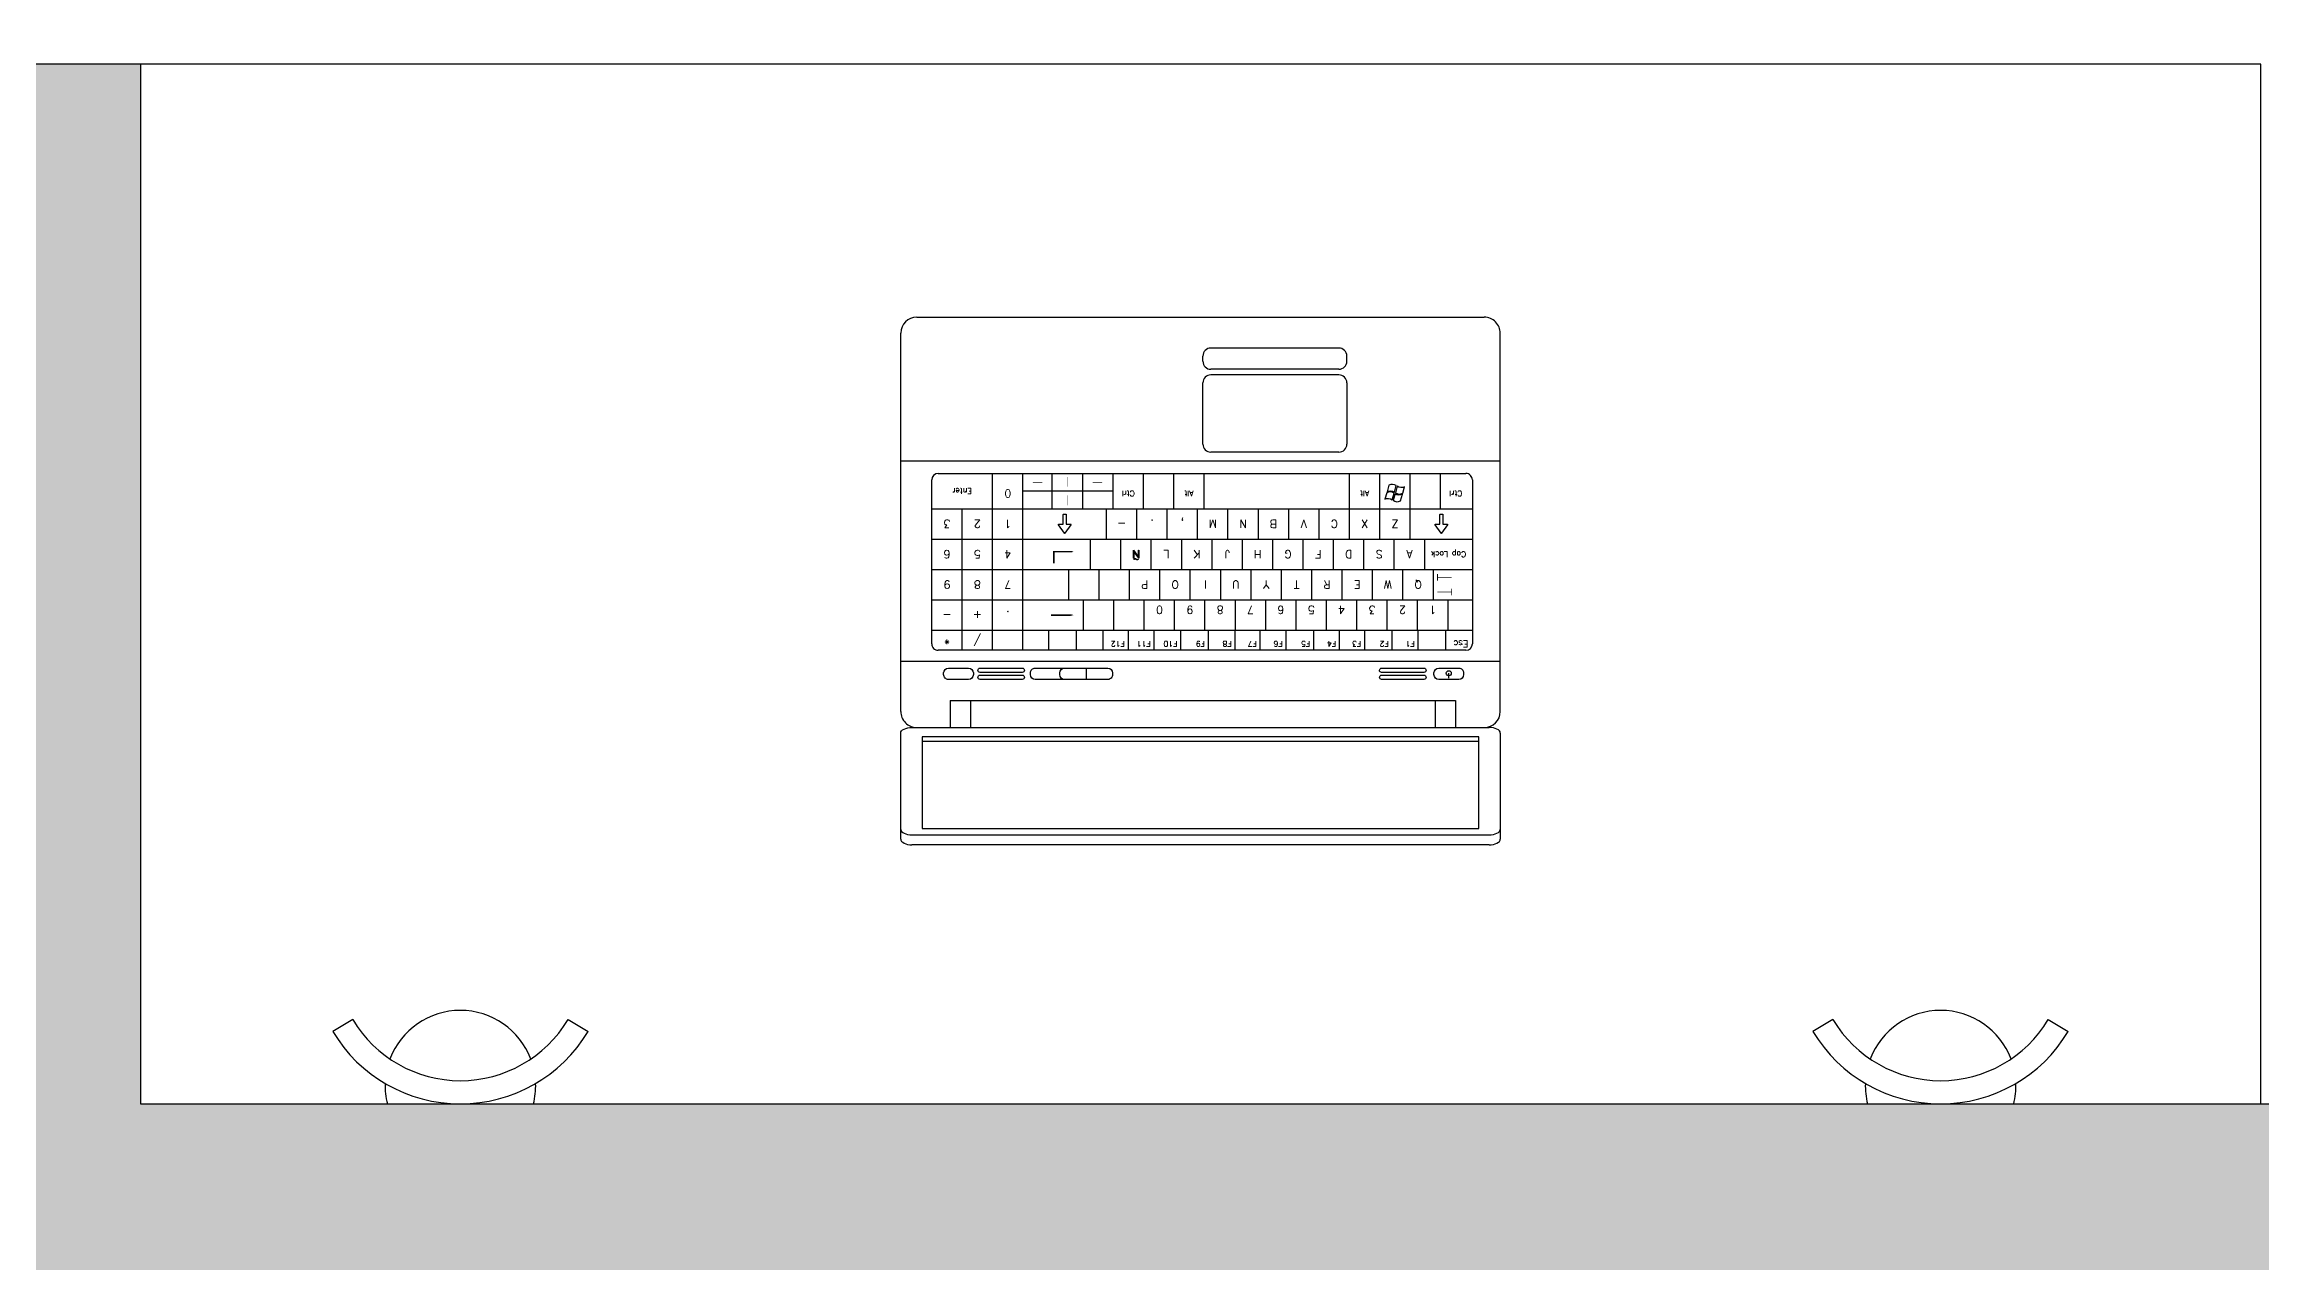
# Model space of a CAD drawing. Header units: millimetres. Extents: x 1263.84 to 1272.37, y 42.4 to 50.87.
# Drawn here: x 1266.971 to 1268.356, y 47.244 to 48.005 of the extents above; entities that cross this region are included whole.
import ezdxf
from ezdxf.enums import TextEntityAlignment as Align

# ---------------------------------------------------------------- set-up
doc = ezdxf.new("R2010")
doc.units = ezdxf.units.MM
doc.layers.add('ARREDI attrezzature - furniture', color=175, linetype='Continuous')
doc.layers.add('MURATURA sezioni - wall sections', color=7, linetype='Continuous')
doc.layers.add('MURATURA tratteggi - hatch walls', color=7, linetype='Continuous', lineweight=40, true_color=0xa8a8a8)
doc.styles.add('Romand', font='romand.shx', dxfattribs={"bigfont": '@extfont2.shx'})

# ---------------------------------------------------------------- blocks, each defined once
blk = doc.blocks.new('computer hj63aw24')
at = {"layer": 'ARREDI attrezzature - furniture', "linetype": 'ByBlock'}
for p, q in [((0.7128840086419359, -6.541355278106153), (0.4763840086419577, -6.541355278106153)), ((0.556324484930542, -6.541355278106096), (0.5563244849307694, -6.915987498086508)), ((0.681594043905875, -6.541355278106096), (0.681594043905875, -6.915987498086508)), ((0.4663840086419668, -6.905987498086802), (0.4663840086419668, -6.551355278106314)), ((0.564095742807126, -6.892599501311054), (0.564095742807126, -6.562766361280922)), ((0.5680957428070315, -6.558766361280959), (0.6705957428069951, -6.558766361281073)), ((0.5860957428072879, -6.896599501310902), (0.5860957428070606, -6.558766361281073)), ((0.605095742807066, -6.896599501311016), (0.6050957428069523, -6.558766361281073)), ((0.6240957428070715, -6.896599501311016), (0.6240957428069578, -6.558766361281073)), ((0.6430957428070769, -6.896599501311016), (0.6430957428070769, -6.558766361281073)), ((0.6620957428070824, -6.896599501311016), (0.6620957428070824, -6.558766361281073)), ((0.6745957428071279, -6.562766361280978), (0.6745957428072415, -6.892599501311054)), ((0.5860957428070606, -6.578639979850891), (0.564095742807126, -6.578639979850834)), ((0.6620957428070824, -6.574011101531198), (0.6430957428070769, -6.574011101531198)), ((0.6745957428071279, -6.575439318895519), (0.6620957428070824, -6.575439318895462)), ((0.6920948089494914, -6.573506452811785), (0.6889885802230538, -6.573506452811728)), ((0.7060880920677164, -6.885121073349296), (0.7060880920677164, -6.569271339443731)), ((0.7060880920677164, -6.569271339443731), (0.7228840086419268, -6.569271339443844)), ((0.6240957428070715, -6.588575097619582), (0.605095742807066, -6.588575097619469)), ((0.6430957428070769, -6.583175671124081), (0.6240957428070715, -6.583175671124195)), ((0.7060880920677164, -6.582065096997326), (0.7228840086419268, -6.582065096997269)), ((0.5860957428069469, -6.5976222686715), (0.564095742807126, -6.597622268671444)), ((0.605095742807066, -6.597622268671444), (0.5860957428069469, -6.5976222686715)), ((0.6430957428070769, -6.602157959944236), (0.6240957428070715, -6.602157959944236)), ((0.6620957428070824, -6.592993390351808), (0.6430957428070769, -6.592993390351694)), ((0.6745957428071279, -6.592621566644198), (0.6620957428070824, -6.592621566644141)), ((0.5860957428070606, -6.616604557491996), (0.564095742807126, -6.616604557491939)), ((0.605095742807066, -6.616604557491996), (0.5860957428070606, -6.616604557491996)), ((0.6240957428070715, -6.607557386440078), (0.605095742807066, -6.607557386440078)), ((0.6620957428070824, -6.611975679171849), (0.6430957428070769, -6.611975679171849)), ((0.6745957428071279, -6.608821968036068), (0.6620957428070824, -6.608821968036011)), ((0.6240957428070715, -6.626539675260744), (0.605095742807066, -6.626539675260688)), ((0.6430957428069632, -6.621140248764846), (0.6240957428070715, -6.621140248764846)), ((0.6620957428070824, -6.630957967992458), (0.6430957428070769, -6.630957967992458)), ((0.6745957428071279, -6.626004207847984), (0.6620957428070824, -6.626004207848041)), ((0.4856416623998712, -6.642203542674565), (0.4856416623998712, -6.722203542674436)), ((0.4939384303196448, -6.637203542674399), (0.4906416623999803, -6.637203542674456)), ((0.4989384303195266, -6.642203542674565), (0.4989384303195266, -6.722203542674492)), ((0.502437578974309, -6.642203542674565), (0.502437578974309, -6.722203542674492)), ((0.5074375789744181, -6.637203542674456), (0.5457258448092261, -6.637203542674399)), ((0.5507258448093353, -6.642203542674508), (0.5507258448093353, -6.722203542674436)), ((0.5860957428070606, -6.635586846312037), (0.564095742807126, -6.635586846312094)), ((0.605095742807066, -6.63558684631198), (0.5860957428070606, -6.635586846312037)), ((0.6240957428070715, -6.645521964080729), (0.6050957428069523, -6.645521964080729)), ((0.6430957428070769, -6.640122537584887), (0.6240957428070715, -6.640122537584887)), ((0.6745957428071279, -6.641713686061507), (0.6620957428070824, -6.641713686061451)), ((0.605095742807066, -6.654569135132647), (0.5860957428070606, -6.654569135132647)), ((0.6430957428070769, -6.659104826405439), (0.6240957428070715, -6.659104826405382)), ((0.6620957428070824, -6.649940256812499), (0.6430957428069632, -6.649940256812499)), ((0.6745957428071279, -6.657914087453378), (0.6620957428069687, -6.657914087453321)), ((0.605095742807066, -6.673551423952688), (0.5860957428070606, -6.673551423952802)), ((0.6240957428070715, -6.664504252901281), (0.605095742807066, -6.664504252901224)), ((0.6620957428070824, -6.668922545633109), (0.6430957428070769, -6.668922545632995)), ((0.6745957428071279, -6.675096335202511), (0.6620957428069687, -6.675096335202454)), ((0.6240957428070715, -6.683486541721379), (0.605095742807066, -6.683486541721379)), ((0.6430957428070769, -6.678087115225992), (0.6240957428070715, -6.678087115226049)), ((0.6620957428070824, -6.687904834453605), (0.6430957428070769, -6.687904834453605)), ((0.605095742807066, -6.692533712773184), (0.5860957428070606, -6.692533712773297)), ((0.6240957428070715, -6.702468830542045), (0.605095742807066, -6.702468830541989)), ((0.6430957428070769, -6.697069404046204), (0.6240957428070715, -6.697069404046147)), ((0.6745957428071279, -6.691296736594381), (0.6620957428070824, -6.691296736594325)), ((0.605095742807066, -6.711516001593793), (0.5860957428070606, -6.711516001593793)), ((0.6430957428070769, -6.716051692866642), (0.6240957428071852, -6.716051692866699)), ((0.6620957428070824, -6.706887123273759), (0.6430957428070769, -6.706887123273759)), ((0.6745957428071279, -6.707006214807791), (0.6620957428070824, -6.707006214807734)), ((0.4939384303196448, -6.727203542674147), (0.4906416623999803, -6.727203542674147)), ((0.5457258448092261, -6.72720354267409), (0.5074375789744181, -6.72720354267409)), ((0.5860957428070606, -6.726365857956864), (0.564095742807126, -6.726365857956921)), ((0.605095742807066, -6.730498290413948), (0.5860957428070606, -6.730498290413948)), ((0.6240957428070715, -6.721451119362541), (0.605095742807066, -6.721451119362541)), ((0.6620957428070824, -6.725869412094255), (0.6430957428070769, -6.725869412094255)), ((0.6745957428071279, -6.723697539378065), (0.6620957428070824, -6.723697539378122)), ((0.6240957428070715, -6.740433408182582), (0.605095742807066, -6.740433408182582)), ((0.6430957428070769, -6.73503398168674), (0.6240957428070715, -6.735033981686684)), ((0.6620957428070824, -6.74485170091441), (0.6430957428070769, -6.744851700914296)), ((0.6745957428071279, -6.74087977918964), (0.6620957428070824, -6.740879779189584)), ((0.5860957428071742, -6.745348146777417), (0.564095742807126, -6.745348146777417)), ((0.605095742807066, -6.749480579234557), (0.5860957428070606, -6.749480579234444)), ((0.6430957428070769, -6.754016270507293), (0.6240957428070715, -6.75401627050735)), ((0.6745957428071279, -6.75757110376037), (0.6620957428070824, -6.757571103760313)), ((0.5860957428070606, -6.764330435597969), (0.564095742807126, -6.764330435598083)), ((0.605095742807066, -6.768462868054485), (0.5860957428071742, -6.768462868054598)), ((0.6240957428070715, -6.759415697003192), (0.605095742807066, -6.759415697003192)), ((0.6620957428070824, -6.763833989734906), (0.6430957428070769, -6.763833989734906)), ((0.5860957428070606, -6.783312724418181), (0.564095742807126, -6.783312724418124)), ((0.5750957428070933, -6.783312724418067), (0.5750957428070933, -6.839599501311227)), ((0.6240957428070715, -6.778397985823233), (0.605095742807066, -6.778397985823347)), ((0.6430957428070769, -6.772998559327903), (0.6240957428070715, -6.772998559327846)), ((0.6620957428070824, -6.782816278554947), (0.6430957428070769, -6.78281627855506)), ((0.6745957428071279, -6.77377150515224), (0.6620957428070824, -6.77377150515224)), ((0.605095742807066, -6.787445156875094), (0.5860957428071742, -6.787445156875094)), ((0.6240957428070715, -6.797380274643842), (0.6050957428071797, -6.797380274643842)), ((0.6430957428071906, -6.791980848148), (0.6240957428070715, -6.791980848148)), ((0.6745957428071279, -6.789480991302867), (0.6620957428070824, -6.78948099130281)), ((0.6928533355113586, -6.799879288329066), (0.6857538128393799, -6.799879288329123)), ((0.5860957428070606, -6.80229501323862), (0.564095742807126, -6.802295013238734)), ((0.6430957428070769, -6.810963136968439), (0.6240957428070715, -6.810963136968496)), ((0.6620957428070824, -6.801798567375556), (0.6430957428070769, -6.801798567375613)), ((0.6745957428071279, -6.806172307935924), (0.6620957428070824, -6.806172307935924)), ((0.5860957428070606, -6.821277302058718), (0.564095742807126, -6.821277302058775)), ((0.6745957428071279, -6.823354555685057), (0.6620957428070824, -6.823354555685)), ((0.6745957428071279, -6.83959950131117), (0.564095742807126, -6.839599501311227)), ((0.6745957428071279, -6.858599501311005), (0.564095742807126, -6.858599501311062)), ((0.6745957428071279, -6.877599501311124), (0.5860957428070606, -6.877599501311238)), ((0.7060880920678301, -6.872327315795701), (0.7228840086419268, -6.872327315795701)), ((0.6705957428069951, -6.896599501310959), (0.5680957428070315, -6.896599501310959)), ((0.7060880920677164, -6.885121073349296), (0.7228840086419268, -6.885121073349239)), ((0.7128840086419359, -6.915987498086452), (0.4763840086419577, -6.915987498086565))]:
    blk.add_line(p, q, dxfattribs=at)
for points in [[(0.7228840086419268, -6.908987498086447), (0.7228840086418131, -6.548355278106158)], [(0.7263840086419577, -6.541355278106096), (0.7927472931613693, -6.541355278106039)], [(0.7900835750480155, -6.90898749808639), (0.7900835750480155, -6.548355278106101)], [(0.7962472931612865, -6.548355278106158), (0.7962472931614002, -6.90898749808639)], [(0.7314001119244722, -6.902561721050517), (0.7314001119244722, -6.554781055142143)], [(0.7927472931613693, -6.915987498086508), (0.7263840086419577, -6.915987498086508)]]:
    blk.add_lwpolyline(points, dxfattribs=at)
for points in [[(0.6928533355113586, -6.567226954593593), (0.692853335511245, -6.579785951029919, -0.414213562373095), (0.6898533355112022, -6.582785951029564), (0.6887538128393089, -6.582785951029621, -0.414213562373095), (0.6857538128393799, -6.579785951029919), (0.6857538128393799, -6.567226954593536, -0.414213562373095), (0.6887538128391952, -6.56422695459338), (0.6898533355112022, -6.56422695459338, -0.414213562373095)], [(0.6884387786313937, -6.589100155158178), (0.6884387786313937, -6.61547424865978, -0.414213562373095), (0.6870962957353868, -6.616816731555957), (0.6870962957353868, -6.616816731555957, -0.414213562373095), (0.6857538128393799, -6.615474248659666), (0.6857538128393799, -6.589100155158178, -0.4142135623730955), (0.6870962957353868, -6.587757672262001), (0.6870962957353868, -6.587757672262001, -0.414213562373095)], [(0.6928533355113586, -6.589100155158178), (0.6928533355113586, -6.61547424865978, -0.414213562373095), (0.6915108526151243, -6.616816731555957), (0.6915108526151243, -6.616816731555957, -0.414213562373095), (0.6901683697191174, -6.615474248659666), (0.6901683697191174, -6.589100155158121, -0.4142135623730955), (0.6915108526151243, -6.587757672261887), (0.6915108526151243, -6.587757672261887, -0.414213562373095)], [(0.6928533355114723, -6.786604880480752), (0.6928533355113586, -6.831970018522554, -0.414213562373095), (0.6898533355112022, -6.834970018522711), (0.6887538128393089, -6.834970018522711, -0.414213562373095), (0.6857538128394935, -6.831970018522611), (0.6857538128393799, -6.786604880480809, -0.414213562373095), (0.6887538128393089, -6.783604880481164), (0.6898533355112022, -6.783604880481107, -0.414213562373095)], [(0.6884387786313937, -6.84004401722558), (0.6884387786313937, -6.866418110727011, -0.414213562373095), (0.6870962957353868, -6.867760593623245), (0.6870962957353868, -6.867760593623245, -0.414213562373095), (0.6857538128393799, -6.866418110726897), (0.6857538128394935, -6.840044017225466, -0.4142135623730955), (0.6870962957353868, -6.838701534329232), (0.6870962957353868, -6.838701534329232, -0.414213562373095)], [(0.6928533355113586, -6.840044017225523), (0.6928533355113586, -6.866418110727011, -0.414213562373095), (0.6915108526151243, -6.867760593623188), (0.6915108526151243, -6.867760593623188, -0.414213562373095), (0.6901683697191174, -6.866418110727011), (0.6901683697191174, -6.840044017225466, -0.4142135623730955), (0.6915108526151243, -6.838701534329232), (0.6915108526151243, -6.838701534329232, -0.414213562373095)], [(0.6928533355113586, -6.873632704414376), (0.6928533355113586, -6.886191700850816, -0.414213562373095), (0.6898533355112022, -6.889191700851086), (0.6887538128393089, -6.889191700850972, -0.414213562373095), (0.6857538128393799, -6.886191700850816), (0.6857538128393799, -6.873632704414433, -0.414213562373095), (0.6887538128393089, -6.870632704414334), (0.6898533355112022, -6.870632704414277, -0.414213562373095)]]:
    blk.add_lwpolyline(points, format="xyb", close=True, dxfattribs=at)
blk.add_lwpolyline([(0.7861211844885929, -6.554781055142143), (0.728758518218342, -6.554781055142087), (0.728758518218342, -6.902561721050574), (0.7861211844887066, -6.902561721050517), (0.7861211844885929, -6.554781055142143)], close=True, dxfattribs=at)
at = {"layer": 'ARREDI attrezzature - furniture', "linetype": 'ByBlock', "lineweight": -2}
for points, format in [([(0.5958293359238951, -6.579194314975325), (0.589798302119334, -6.579194314975268, -0.4142135623732844), (0.5895983021194979, -6.578994314974921), (0.5895983021193842, -6.577394314975322, -0.4142135623730951), (0.5897983021194477, -6.577194314974804), (0.5958293359237814, -6.577194314974975), (0.5958293359238951, -6.574438508472326, -0.6068148963144704), (0.5961440512111267, -6.574274678063489), (0.6015078987819606, -6.578030484568615, -0.5205670505517666), (0.6015078987819606, -6.578358145386176), (0.5961440512111267, -6.582113951886697, -0.6068148963146074), (0.5958293359238951, -6.581950121477973), (0.5958293359238951, -6.579194314975325)], "xyb"), ([(0.6290193857608983, -6.571685892996015, 0.0005000000000000001, 0.0005000000000000001, 0), (0.6290193857607846, -6.576769836177959, 0.004000000000000001, 0, 0), (0.6290193857608983, -6.580582711282318, 0, 0, 0)], "xyseb"), ([(0.6381720998534774, -6.580582711282318, 0.0005000000000000001, 0.0005000000000000001, 0), (0.6381720998534774, -6.575498768099862, 0.004000000000000001, 0, 0), (0.6381720998534774, -6.571685892995959, 0, 0, 0)], "xyseb"), ([(0.5695957428071097, -6.796134006010675, 0.0003500000000000001, 0.0003500000000000001, 0), (0.5695957428071097, -6.792575245783269, 0.0028, 0, 0), (0.5695957428071097, -6.789906233210445, 0, 0, 0)], "xyseb"), ([(0.5724347355793498, -6.81178615764901, 0.0003500000000000001, 0.0003500000000000001, 0), (0.5688759753517161, -6.811786157648953, 0.0028, 0, 0), (0.5662069627788924, -6.811786157648953, 0, 0, 0)], "xyseb"), ([(0.5777567500348368, -6.811786157648896, 0.0003500000000000001, 0.0003500000000000001, 0), (0.5813155102624705, -6.81178615764901, 0.0028, 0, 0), (0.5839845228352942, -6.81178615764901, 0, 0, 0)], "xyseb"), ([(0.5958293359238951, -6.814522329091744), (0.5897983021194477, -6.814522329091801, -0.4142135623732844), (0.5895983021194979, -6.814322329091851), (0.5895983021194979, -6.812722329091741, -0.4142135623730951), (0.5897983021194477, -6.812522329091792), (0.5958293359238951, -6.812522329091792), (0.5958293359238951, -6.809766522589314, -0.6068148963144704), (0.5961440512111267, -6.80960269218042), (0.6015078987819606, -6.813358498685432, -0.5205670505517666), (0.6015078987819606, -6.813686159503163), (0.5961440512111267, -6.817441966003685, -0.6068148963146074), (0.5958293359238951, -6.81727813559479), (0.5958293359238951, -6.814522329091744)], "xyb"), ([(0.6201885091421673, -6.820392804681148, 0.001, 0.001, 0), (0.6129854690328784, -6.820392804681148, 0.001, 0.001, 0), (0.6129854690328784, -6.813839749531041, 0.004000000000000001, 0, 0), (0.6129854690328784, -6.807911087537434, 0, 0, 0)], "xyseb"), ([(0.6525957428071933, -6.822118258527212, 0.001, 0.001, 0), (0.6525957428071933, -6.813839749530928, 0.003000000000000001, 0, 0), (0.6525957428071933, -6.807911087537548, 0, 0, 0)], "xyseb"), ([(0.5695957428071097, -6.827438309286777, 0.0003500000000000001, 0.0003500000000000001, 0), (0.5695957428071097, -6.830997069514126, 0.0028, 0, 0), (0.5695957428072234, -6.833666082087007, 0, 0, 0)], "xyseb")]:
    blk.add_lwpolyline(points, format=format, dxfattribs=at)
at = {"layer": 'ARREDI attrezzature - furniture', "linetype": 'ByBlock', "lineweight": -2, "const_width": 0.0005000000000000001}
for points in [[(0.6360790570184918, -6.571685892995959), (0.6402651426881221, -6.571685892996072)], [(0.626926342925799, -6.580582711282318), (0.631112428595543, -6.580582711282261)]]:
    blk.add_lwpolyline(points, dxfattribs=at)
at = {"layer": 'ARREDI attrezzature - furniture', "linetype": 'ByBlock', "lineweight": -2}
for points in [[(0.5754655275940195, -6.612130952678513, -0.2790648631153918), (0.5757248976537994, -6.607523832177435), (0.5716596885037006, -6.606340196599945, 0.2790648631153915), (0.571400318443807, -6.61094731710142)], [(0.5760923385306569, -6.606874941961905, 0.3016683491012061), (0.5764381651946451, -6.602332710716553), (0.5723729560444326, -6.601149075139062, -0.3016683491012057), (0.5720271293804444, -6.605691306384983)], [(0.580867323521602, -6.60826523749364, 0.3016683491012057), (0.5812131501853628, -6.603723006247606), (0.5770997769863015, -6.602525347116227, -0.3016683491012059), (0.576753950322427, -6.607067578361807)], [(0.5802405125847372, -6.613521248210077, -0.2790648631153915), (0.5804998826446308, -6.608914127708601), (0.576386509445797, -6.607716468577166, 0.2790648631153918), (0.576127139385676, -6.612323589078301)]]:
    blk.add_lwpolyline(points, format="xyb", close=True, dxfattribs=at)
for points in [[(0.6121071878097837, -6.770564706325388), (0.6163888747045121, -6.767472376901139), (0.6121071878097837, -6.767472376901082), (0.6121071878097837, -6.767234505407089), (0.6171024891867773, -6.767234505407032), (0.6128208022922763, -6.770326834830996), (0.6171024891867773, -6.770326834830996), (0.617102489186891, -6.770564706325388), (0.6121071878097837, -6.770564706325388)], [(0.6175782321751058, -6.767472376901026), (0.6180539751634342, -6.767948119889354), (0.6180539751634342, -6.768542798624935), (0.6175782321751058, -6.769256413107144), (0.6175782321751058, -6.769851091842668), (0.61781610366927, -6.770088963337059), (0.61781610366927, -6.77032683483111), (0.6173403606809416, -6.769851091842668), (0.6173403606809416, -6.769256413107144), (0.61781610366927, -6.768542798624878), (0.61781610366927, -6.767948119889354), (0.6175782321751058, -6.767710248395531), (0.6175782321751058, -6.767472376901026)]]:
    blk.add_lwpolyline(points, close=True, dxfattribs=at)
at = {"layer": 'ARREDI attrezzature - furniture', "linetype": 'ByBlock'}
blk.add_lwpolyline([(0.6928533355113586, -6.813643826132648, -0.4142135623730951), (0.6898533355113159, -6.816643826132349), (0.6887538128394226, -6.816643826132406, -0.414213562373095), (0.6857538128393799, -6.813643826132704)], format="xyb", dxfattribs=at)
blk.add_circle((0.6889885802230538, -6.573506452811728), 0.001553114363232134, dxfattribs=at)
for centre, radius, start, end in [((0.4763840086419577, -6.551355278106428), 0.01, 90.00000000001303, 180.0000000000163), ((0.7128840086418222, -6.551355278106314), 0.01, 1.628443996909321e-11, 90.00000000001303), ((0.5680957428070315, -6.562766361281035), 0.004000000000000001, 90.00000000001303, 180.0000000000163), ((0.6705957428069951, -6.562766361280922), 0.004000000000000001, 1.628443996909321e-11, 90.00000000001303), ((0.4906416623999803, -6.642203542674622), 0.005000000000000001, 90.00000000001303, 180.0000000000163), ((0.4939384303196448, -6.642203542674565), 0.005000000000000001, 1.628443996909321e-11, 90.00000000001303), ((0.5074375789744181, -6.642203542674565), 0.005000000000000001, 90.00000000001303, 180.0000000000163), ((0.5457258448092261, -6.642203542674565), 0.005000000000000001, 1.628443996909321e-11, 90.00000000001303), ((0.4906416623999803, -6.722203542674436), 0.005000000000000001, 180.0000000000163, 270.000000000013), ((0.4939384303196448, -6.722203542674492), 0.005000000000000001, 270.000000000013, 1.628443996909321e-11), ((0.5074375789744181, -6.722203542674492), 0.005000000000000001, 180.0000000000163, 270.000000000013), ((0.5457258448092261, -6.722203542674492), 0.005000000000000001, 270.000000000013, 1.628443996909321e-11), ((0.5680957428070315, -6.892599501311054), 0.004000000000000001, 180.0000000000163, 270.000000000013), ((0.6705957428069951, -6.892599501311111), 0.004000000000000001, 270.000000000013, 1.628443996909321e-11), ((0.4763840086420714, -6.905987498086859), 0.01, 180.0000000000163, 270.000000000013), ((0.7128840086419359, -6.905987498086745), 0.01, 270.000000000013, 1.628443996909321e-11)]:
    blk.add_arc(centre, radius, start, end, dxfattribs=at)
for centre, major_axis, ratio, start_param, end_param in [((0.7263840086419577, -6.548355278106101), (-2.036926183279774e-15, 0.007000000000000001), 0.5000000000000001, 0, 1.570796326794897), ((0.7865835750479846, -6.548355278106101), (2.083555550314031e-15, -0.007), 0.5000000000000004, 1.570796326794893, 3.141592653589779), ((0.7927472931613693, -6.548355278106044), (2.083555550314031e-15, -0.007), 0.5000000000000004, 1.570796326794893, 3.141592653589779), ((0.7865835750479846, -6.908987498086503), (-1.99379401877309e-15, 0.007000000000000011), 0.4999999999999999, 3.141592653589806, 4.712388980384692), ((0.7927472931613693, -6.90898749808639), (-1.99379401877309e-15, 0.007000000000000011), 0.4999999999999999, 3.141592653589806, 4.712388980384692)]:
    blk.add_ellipse(centre, major_axis=major_axis, ratio=ratio, start_param=start_param, end_param=end_param, dxfattribs=at)
at = {"layer": 'ARREDI attrezzature - furniture', "linetype": 'ByBlock', "extrusion": (0, 0, -1)}
blk.add_ellipse((0.7263840086419577, -6.908987498086447), major_axis=(2.036926183279774e-15, -0.007000000000000001), ratio=0.5000000000000001, start_param=0, end_param=1.570796326794897, dxfattribs=at)
at = {"layer": 'ARREDI attrezzature - furniture', "linetype": 'ByBlock', "lineweight": -2, "style": 'Romand'}
for s, height, p in [('Cap Lock', 0.003500000000000001, (0.6145957428071824, -6.573670729450498)), ('Ctrl', 0.003500000000000001, (0.5765957428071715, -6.569148835441126)), ('Q', 0.005000000000000001, (0.6335957428071879, -6.592666815534017)), ('1', 0.005000000000000001, (0.6493764152470476, -6.583502245941531)), ('Z', 0.005000000000000001, (0.595595742807177, -6.607113413081606)), ('A', 0.005000000000000001, (0.6145957428071824, -6.598066242029859)), ('2', 0.005000000000000001, (0.6493764152470476, -6.602484534761572)), ('S', 0.005000000000000001, (0.6145957428071824, -6.617048530850354)), ('W', 0.005000000000000001, (0.6335957428071879, -6.611649104354626)), ('3', 0.005000000000000001, (0.6493764152470476, -6.621466823582182)), ('Alt', 0.003500000000000001, (0.5765957428071715, -6.626095701901818)), ('X', 0.005000000000000001, (0.595595742807177, -6.626095701901818)), ('E', 0.005000000000000001, (0.6335957428071879, -6.630631393175065)), ('C', 0.005000000000000001, (0.595595742807177, -6.64507799072237)), ('D', 0.005000000000000001, (0.6145957428070687, -6.636030819670509)), ('4', 0.005000000000000001, (0.6493764152470476, -6.640449112402678)), ('F', 0.005000000000000001, (0.6145957428071824, -6.655013108491005)), ('R', 0.005000000000000001, (0.6335957428071879, -6.649613681995163)), ('5', 0.005000000000000001, (0.6493764152470476, -6.659431401222719)), ('V', 0.005000000000000001, (0.595595742807177, -6.664060279542866)), ('G', 0.005000000000000001, (0.6145957428071824, -6.673995397311614)), ('T', 0.005000000000000001, (0.6335957428071879, -6.668595970815716)), ('B', 0.005000000000000001, (0.595595742807177, -6.683042568362907)), ('Y', 0.005000000000000001, (0.6335957428071879, -6.687578259635814)), ('6', 0.005000000000000001, (0.6493764152470476, -6.678413690043328)), ('N', 0.005000000000000001, (0.595595742807177, -6.702024857183517)), ('H', 0.005000000000000001, (0.6145957428071824, -6.692977686131655)), ('7', 0.005000000000000001, (0.6493764152470476, -6.697395978863483)), ('J', 0.005000000000000001, (0.6145957428071824, -6.711959974952151)), ('U', 0.005000000000000001, (0.6335957428073016, -6.706560548456423)), ('8', 0.005000000000000001, (0.6493764152470476, -6.716378267683979)), ('M', 0.005000000000000001, (0.595595742807177, -6.721007146003728)), ('K', 0.005000000000000001, (0.6145957428071824, -6.730942263772306)), ('I', 0.005000000000000001, (0.6335957428071879, -6.725542837276919)), ('Alt', 0.003500000000000001, (0.5765957428071715, -6.73585700236714)), (',', 0.005000000000000001, (0.595595742807177, -6.739980579234384)), ('O', 0.005000000000000001, (0.6335957428071879, -6.744525126097074)), ('9', 0.005000000000000001, (0.6493764152470476, -6.735360556504588)), ('.', 0.005000000000000001, (0.595595742807177, -6.75896286805488)), ('L', 0.005000000000000001, (0.6145957428071824, -6.749924552592915)), ('0', 0.005000000000000001, (0.6493764152470476, -6.754342845324629)), ('Ctrl', 0.003500000000000001, (0.5765957428071715, -6.773821580007905)), ('P', 0.005000000000000001, (0.6335957428071879, -6.763507414917683)), ('-', 0.005000000000000001, (0.595595742807177, -6.777945156875035)), ('0', 0.005000000000000001, (0.5765957428071715, -6.849099501310945)), ('1', 0.005000000000000001, (0.595595742807177, -6.849099501310889)), ('4', 0.005000000000000001, (0.6145957428071824, -6.849099501310889)), ('7', 0.005000000000000001, (0.6335957428071879, -6.849099501310889)), ('.', 0.005000000000000001, (0.6525957428071933, -6.849099501310889)), ('2', 0.005000000000000001, (0.595595742807177, -6.868099501311178)), ('5', 0.005000000000000001, (0.6145957428071824, -6.868099501311178)), ('8', 0.005000000000000001, (0.6335957428071879, -6.868099501311121)), ('+', 0.005000000000000001, (0.6525957428071933, -6.868099501311008)), ('/', 0.005000000000000001, (0.6683457428069914, -6.868099501311121)), ('Enter', 0.003500000000000001, (0.5750957428070933, -6.877599501311238)), ('3', 0.005000000000000001, (0.5955957428072907, -6.887099501310843)), ('6', 0.005000000000000001, (0.6145957428071824, -6.887099501310843)), ('9', 0.005000000000000001, (0.6335957428071879, -6.887099501310843)), ('-', 0.005000000000000001, (0.6525957428071933, -6.887099501310843)), ('*', 0.005000000000000001, (0.6683457428069914, -6.8870995013109))]:
    blk.add_text(s, height=height, rotation=270.000000000013, dxfattribs=at).set_placement(p, align=Align.MIDDLE_CENTER)
for s, height, p in [('Esc', 0.004000000000000001, (0.6706094820816588, -6.561446705219282)), ('F1', 0.003500000000000001, (0.6706094820815451, -6.594829354360286)), ('F2', 0.003500000000000001, (0.6706094820816588, -6.611029755752099)), ('F3', 0.003500000000000001, (0.6706094820815451, -6.628211995563674)), ('F4', 0.003500000000000001, (0.6706094820816588, -6.643921473777084)), ('F5', 0.003500000000000001, (0.6706094820816588, -6.660121875168954)), ('F6', 0.003500000000000001, (0.6706094820816588, -6.677304122918031)), ('F7', 0.003500000000000001, (0.6706094820816588, -6.693504524309901)), ('F8', 0.003500000000000001, (0.6706094820816588, -6.709214002523424)), ('F9', 0.003500000000000001, (0.6706094820816588, -6.725905327094154)), ('F10', 0.003500000000000001, (0.6706094820816588, -6.743087566905672)), ('F11', 0.003500000000000001, (0.6706094820816588, -6.759778891475946)), ('F12', 0.003500000000000001, (0.6706094820816588, -6.775979292867817))]:
    blk.add_text(s, height=height, rotation=270.000000000013, dxfattribs=at).set_placement(p, align=Align.MIDDLE_LEFT)

msp = doc.modelspace()

# ---------------------------------------------------------------- hatches: boundary and pattern name
at = {"layer": 'MURATURA tratteggi - hatch walls', "ltscale": 0.02, "transparency": 33554687}
h = msp.add_hatch(color=256, dxfattribs=at)
h.dxf.hatch_style = 1
edge = h.paths.add_edge_path()
edge.add_line((1272.351850509092, 45.85228235762757), (1271.951850509092, 45.85228235762759))
edge.add_line((1271.951850509092, 45.85228235762759), (1271.951850509092, 45.57228235762739))
edge.add_line((1271.951850509092, 45.57228235762739), (1271.215559753132, 45.57228235762684))
edge.add_line((1271.215559753132, 45.57228235762684), (1271.215559753132, 45.45228235762695))
edge.add_line((1271.215559753132, 45.45228235762695), (1271.951850509092, 45.45228235762795))
edge.add_line((1271.951850509092, 45.45228235762795), (1271.951850509092, 43.60228235762304))
edge.add_line((1271.951850509092, 43.60228235762304), (1269.180994825819, 43.60228235762304))
edge.add_line((1269.180994825819, 43.60228235762304), (1269.180994825819, 45.00228236115629))
edge.add_arc((1269.630994822291, 45.00228236115628), 0.4499999964714334, 89.99999999979741, 179.9999999999991, ccw=False)
edge.add_line((1269.630994822292, 45.45228235762772), (1270.315559753134, 45.45228235762681))
edge.add_line((1270.315559753134, 45.45228235762681), (1270.315559753134, 45.57228235758896))
edge.add_line((1270.315559753134, 45.57228235758896), (1269.630994822332, 45.57228235762772))
edge.add_arc((1269.630994822291, 45.0022823611564), 0.5699999964713243, 89.99999999579462, 180.000000000005)
edge.add_line((1269.060994825819, 45.00228236115635), (1269.060994825819, 43.60228235762304))
edge.add_line((1269.060994825819, 43.60228235762304), (1264.207969014421, 43.60228235762304))
edge.add_line((1264.207969014421, 43.60228235762304), (1264.207969014421, 43.8984622707336))
edge.add_line((1264.207969014421, 43.8984622707336), (1263.857969014421, 43.8984622707336))
edge.add_line((1263.857969014421, 43.8984622707336), (1263.857969014421, 43.48228235762315))
edge.add_line((1263.857969014421, 43.48228235762315), (1272.351850509092, 43.48228235762289))
edge.add_line((1272.351850509092, 43.48228235762289), (1272.351850509092, 45.85228235762757))
h.paths.add_polyline_path([(1269.850994825819, 47.99228235762746), (1269.730994825819, 47.99228235762746), (1269.73099482582, 47.3422823576276), (1267.03099482582, 47.3422823576276), (1267.03099482582, 47.99228235762746), (1266.91099482582, 47.99228235762746), (1266.910994825819, 46.72228235762702), (1265.177969014421, 46.72228235762725), (1265.177969014421, 46.69420889514629), (1266.006489067041, 46.69420889514629), (1266.006489067041, 46.63035582010605), (1265.177969014421, 46.63035582010605), (1265.177969014421, 46.60228235762713), (1267.03099482582, 46.60228235762759), (1267.03099482582, 47.22228235762771), (1269.730994825819, 47.22228235762771), (1269.73099482582, 46.57228235762761), (1269.850994825819, 46.57228235762807)])
h.paths.add_polyline_path([(1264.207969014421, 46.60228235762304), (1264.335445416206, 46.60228235762304), (1264.335445416206, 46.72228235762748), (1264.207969014421, 46.72228235762771), (1264.207969014421, 47.02228235762743), (1263.857969014421, 47.02228235762834), (1263.857969014421, 46.30228235762263), (1264.207969014421, 46.30228235762354)])
h.paths.add_polyline_path([(1271.25099482582, 47.09870164667029), (1271.951850509092, 47.09870164667029), (1271.951850509092, 47.01228235763298), (1272.351850509092, 47.01228235763306), (1272.351850509092, 49.84610244451721), (1263.857969014421, 49.84610244451721), (1263.857969014421, 49.42610244451737), (1264.207969014421, 49.42610244451737), (1264.207969014421, 49.72610244451732), (1271.951850509092, 49.72610244451755), (1271.951850509092, 47.99228235762746), (1271.23099482582, 47.99228235762747), (1271.23099482582, 47.97824562638686), (1271.90933238241, 47.97824562638687), (1271.90933238241, 47.88631908886679), (1271.23099482582, 47.8863190888668), (1271.23099482582, 47.87228235762761), (1271.951850509092, 47.87228235762745), (1271.951850509092, 47.33870164666985), (1271.951850509092, 47.21870164666996), (1271.25099482582, 47.21870164667018)])

# ---------------------------------------------------------------- linework, layer by layer
at = {"layer": 'ARREDI attrezzature - furniture', "ltscale": 0.02}
msp.add_line((1268.355994825813, 47.99228235762723), (1267.03099482582, 47.99228235762746), dxfattribs=at)
at = {"layer": 'ARREDI attrezzature - furniture', "color": 2}
msp.add_line((1268.355994825823, 47.3422823576276), (1268.355994825813, 47.99228235763451), dxfattribs=at)
at = {"layer": 'ARREDI attrezzature - furniture'}
for p, q in [((1267.163719605872, 47.39506375500093), (1267.151236079691, 47.38763644263292)), ((1267.298270045748, 47.39506375500093), (1267.310753571929, 47.38763644263292)), ((1268.088719605885, 47.39506375500093), (1268.076236079704, 47.38763644263292)), ((1268.223270045761, 47.39506375500093), (1268.235753571942, 47.38763644263292))]:
    msp.add_line(p, q, dxfattribs=at)
for centre, radius, start, end in [((1267.23099482581, 47.43509043222741), 0.0782821186955163, 210.7513381006245, 329.2486618993755), ((1267.23099482581, 47.35368460750021), 0.04705646674379063, 20.74028207577043, 159.2597179242296), ((1268.155994825823, 47.43509043222741), 0.0782821186955163, 210.7513381006245, 329.2486618993755), ((1268.155994825823, 47.35368460750021), 0.04705646674379063, 20.74028207577043, 159.2597179242296), ((1267.23099482581, 47.43509043222741), 0.09280807459990824, 210.7513381006245, 329.2486618993755), ((1268.155994825823, 47.43509043222741), 0.09280807459990824, 210.7513381006245, 329.2486618993755), ((1267.23099482581, 47.35368460750021), 0.04705646674379063, 178.2955300393841, 194.0229153921491), ((1267.23099482581, 47.35368460750021), 0.04705646674379063, 345.9770846078509, 1.704469960615919), ((1268.155994825823, 47.35368460750021), 0.04705646674379063, 178.2955300393841, 194.0229153921491), ((1268.155994825823, 47.35368460750021), 0.04705646674379063, 345.9770846078509, 1.704469960615919)]:
    msp.add_arc(centre, radius, start, end, dxfattribs=at)
at = {"layer": 'MURATURA sezioni - wall sections', "ltscale": 0.02}
for q in [(1266.91099482582, 47.99228235762746), (1267.03099482582, 47.3422823576276)]:
    msp.add_line((1267.03099482582, 47.99228235762746), q, dxfattribs=at)
at = {"layer": 'MURATURA sezioni - wall sections'}
msp.add_line((1267.03099482582, 47.3422823576276), (1269.73099482582, 47.3422823576276), dxfattribs=at)

# ---------------------------------------------------------------- block references
at = {"layer": 'ARREDI attrezzature - furniture', "rotation": 270}
msp.add_blockref('computer hj63aw24', (1274.422166213913, 48.30053386310499), dxfattribs=at)

doc.saveas('drawing.dxf')
